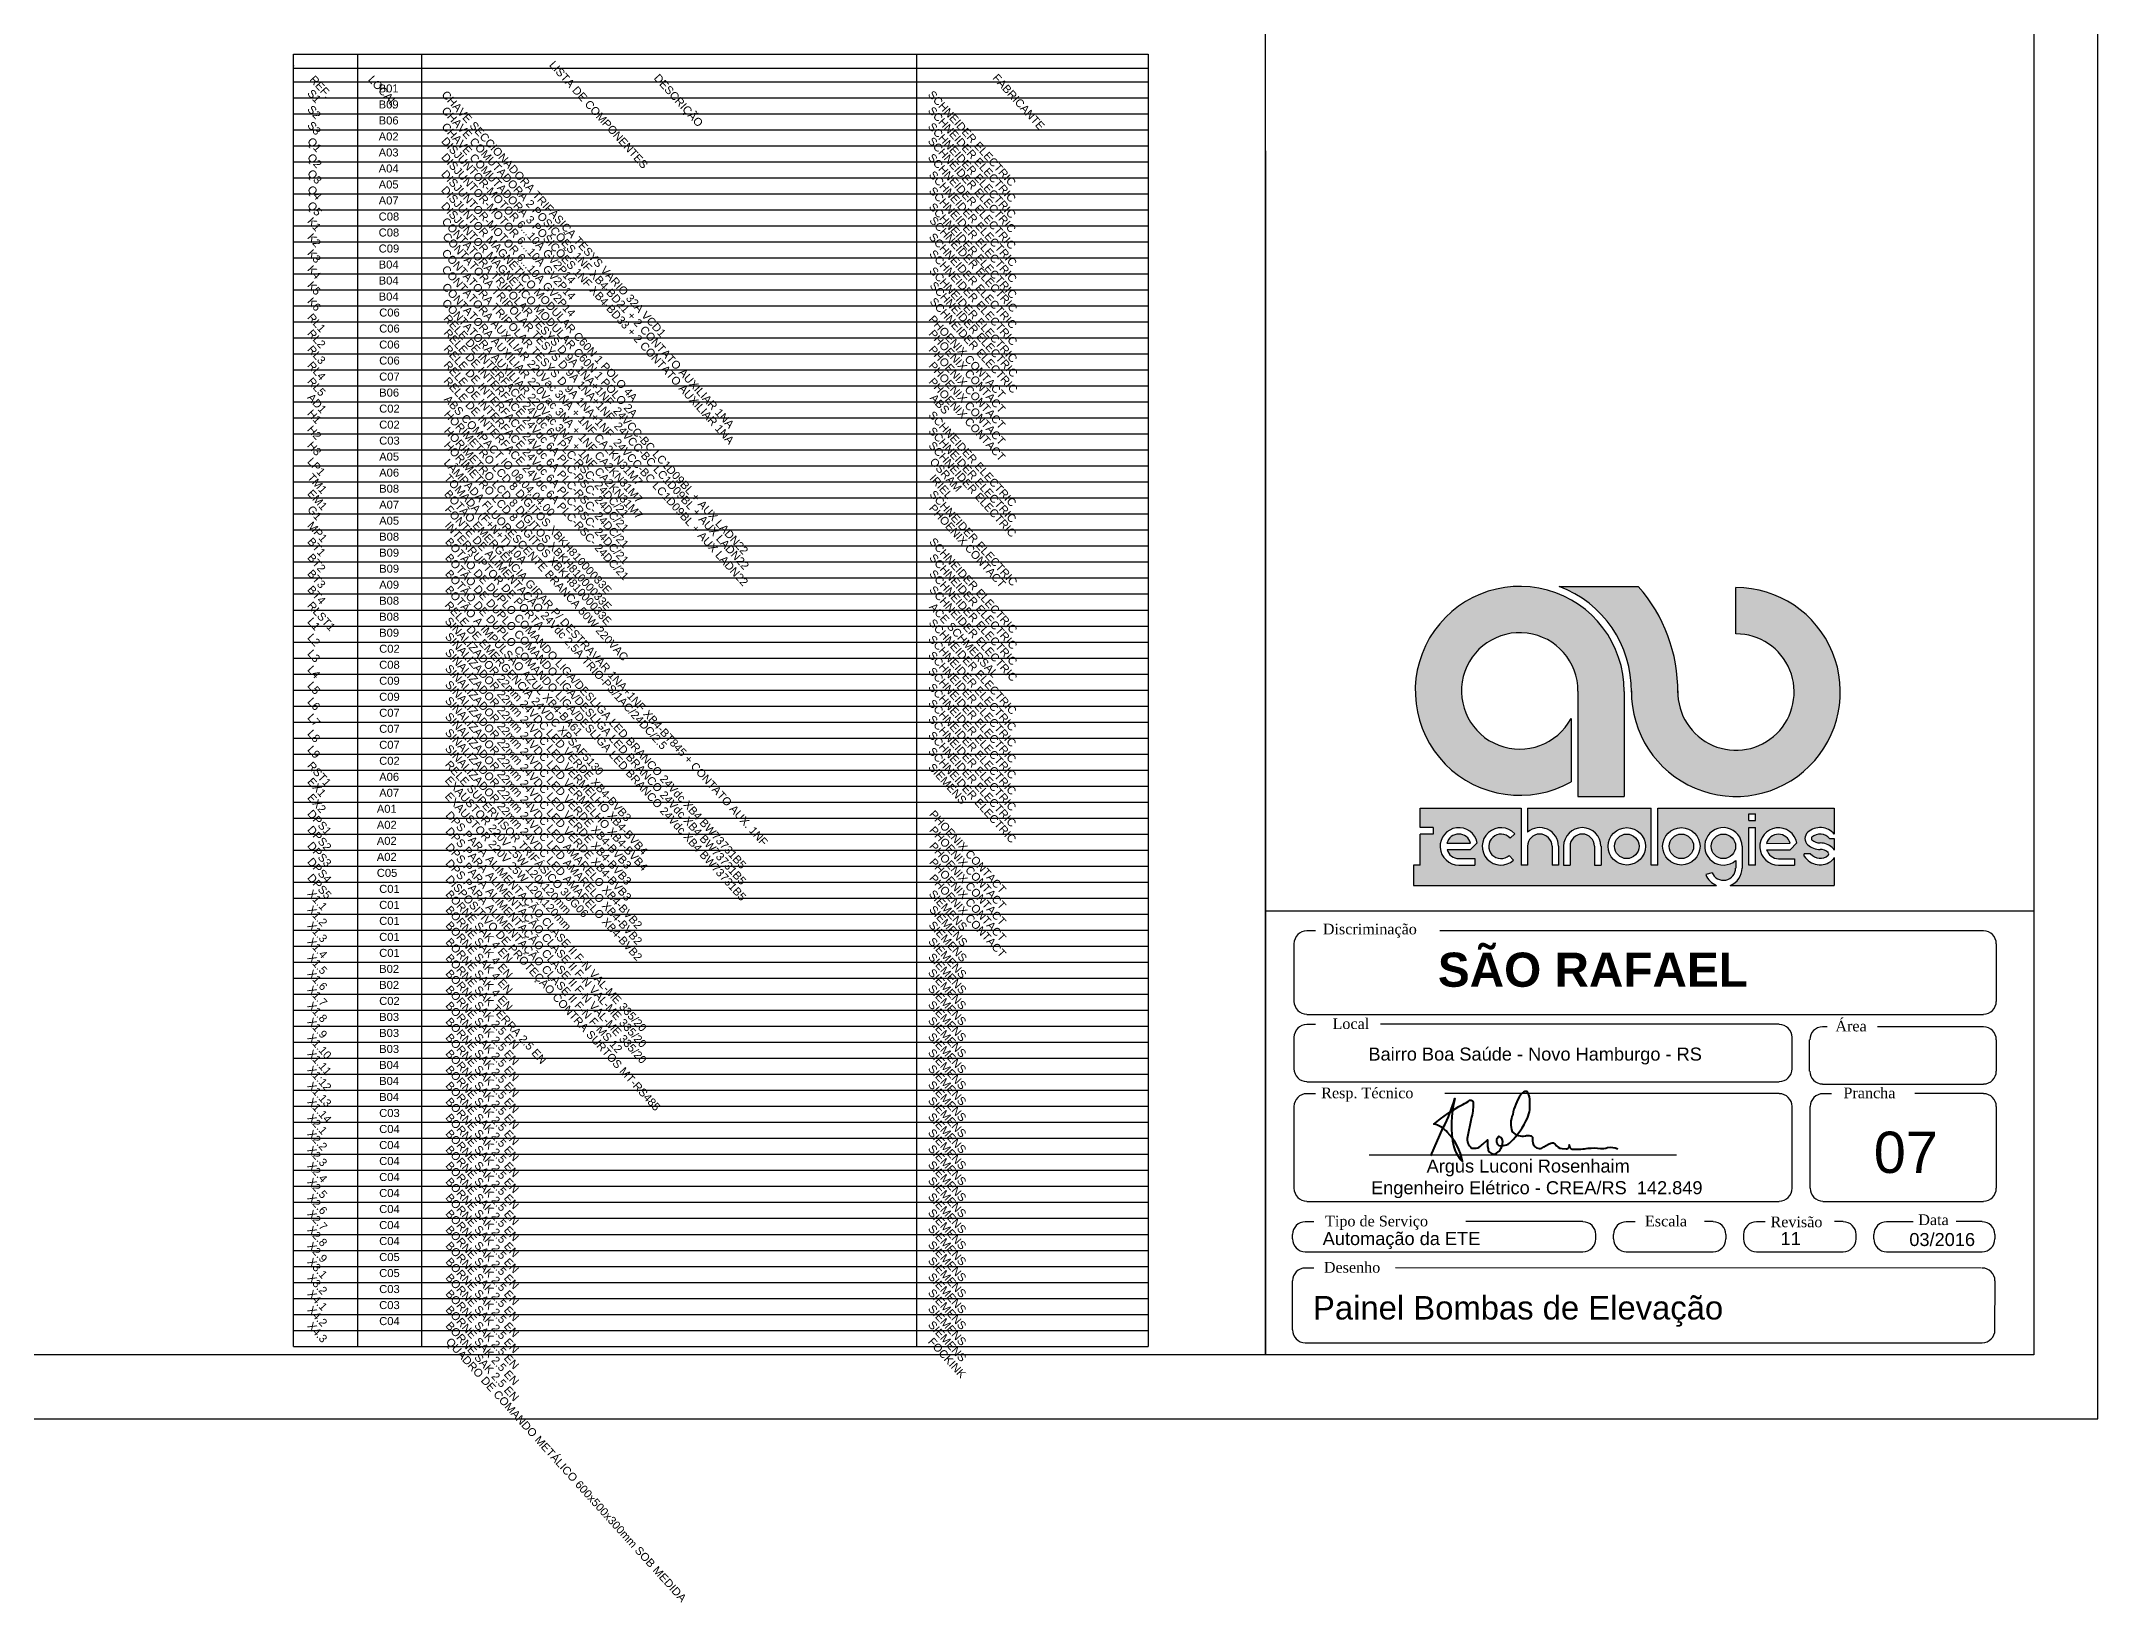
# Model space of a CAD drawing. Header units: millimetres. Extents: x 100 to 940, y 41 to 694.
# Drawn here: x 458.1 to 940, y 56.9 to 422.7 of the extents above; entities that cross this region are included whole.
import ezdxf

# ---------------------------------------------------------------- set-up
doc = ezdxf.new("R2010")
doc.units = ezdxf.units.MM
doc.layers.add('selo', color=7, linetype='Continuous')
doc.styles.add('Notes', font='arial.ttf', dxfattribs={"height": 3})
doc.styles.get("Standard").update_dxf_attribs({"font": 'arial.ttf'})

msp = doc.modelspace()

# ---------------------------------------------------------------- hatches: boundary and pattern name
at = {"layer": 'selo'}
h = msp.add_hatch(color=0, dxfattribs=at)
h.dxf.hatch_style = 1
h.paths.add_polyline_path([(832.33, 294.98), (813.8, 294.98, -0.314958), (830.72, 270.21, 2.411144), (855.21, 294.7), (855.21, 283.86, -2.45129), (841.58, 270.52, 0.182443)])
h.paths.add_polyline_path([(835.35, 243.04), (806.37, 243.04), (806.37, 237.41, -0.642986), (813.63, 234.09), (813.63, 229.71), (812.12, 229.71), (812.12, 234.09, 1), (806.37, 234.09), (806.37, 229.71), (804.86, 229.71), (804.86, 243.04), (781.24, 243.04), (781.24, 238.48), (784.26, 238.48), (784.26, 236.97), (781.23, 236.97), (781.23, 229.71), (779.69, 229.71), (779.69, 224.92), (850.67, 224.92, -0.214084), (848.15, 227.48), (849.6, 227.91, 0.821242), (855.14, 229.01), (855.14, 230.78, -4.60202), (856.65, 234.09), (856.65, 229.01, -0.309238), (853.85, 224.92), (878.25, 224.92), (878.25, 231.45, -0.100697), (877.78, 230.83, -0.45988), (871.2, 231.81), (871.2, 232.32), (872.69, 232.32, 0.427074), (876.81, 232, 0.410877), (876.82, 232.63, 0.186203), (874.92, 233.36, -0.181325), (872.05, 234.44, -0.458616), (872.04, 237.41, -0.41774), (878.25, 236.93), (878.25, 243.04), (836.89, 243.04), (836.89, 229.71), (835.35, 229.71)])
h.paths.add_polyline_path([(834.02, 234.09, -1), (825.25, 234.09, -1)], flags=16)
h.paths.add_polyline_path([(832.51, 234.09, -1), (826.76, 234.09, -1)], flags=0)
h.paths.add_polyline_path([(846.79, 234.09, -1), (838.03, 234.09, -1)], flags=16)
h.paths.add_polyline_path([(845.28, 234.09, -1), (839.54, 234.09, -1)], flags=0)
h.paths.add_polyline_path([(823.59, 234.09), (823.59, 229.71), (822.08, 229.71), (822.08, 234.09, 1), (816.33, 234.09), (816.33, 229.71), (814.82, 229.71), (814.82, 234.09, -1)], flags=16)
h.paths.add_polyline_path([(858.22, 241.69), (859.76, 241.69), (859.76, 240.17), (858.22, 240.17)], flags=16)
h.paths.add_polyline_path([(858.22, 238.48), (859.76, 238.48), (859.76, 229.67), (858.22, 229.67)], flags=16)
h.paths.add_polyline_path([(869.47, 234.88), (867.94, 233.3), (862.39, 233.3, 0.338023), (865.17, 231.18), (868.91, 231.18), (868.91, 229.67), (865.17, 229.67, -2.123663)], flags=16)
h.paths.add_polyline_path([(862.38, 234.78, -0.767778), (867.94, 234.81)], flags=0)
h.paths.add_polyline_path([(803.38, 237.05), (802.27, 236.02, 2.414214), (802.1, 231.96), (803.12, 230.85, -2.414214)], flags=16)
h.paths.add_polyline_path([(794.59, 234.92), (793.05, 233.34), (787.51, 233.34, 0.338023), (790.28, 231.22), (794.03, 231.22), (794.03, 229.71), (790.28, 229.71, -2.123663)], flags=16)
h.paths.add_polyline_path([(793.05, 234.85), (787.5, 234.82, -0.767778)], flags=0)
h.paths.add_polyline_path([(826.76, 234.09, 1), (832.51, 234.09, 1)], flags=0)
h.paths.add_polyline_path([(845.28, 234.09, 1), (839.54, 234.09, 1)], flags=0)
h.paths.add_polyline_path([(849.39, 234.09, 1), (855.14, 234.09, 1)], flags=17)
h.paths.add_polyline_path([(867.94, 234.81, 0.767778), (862.38, 234.78)], flags=0)
h.paths.add_polyline_path([(874.9, 234.87, -0.181325), (877.77, 233.8, -0.101013), (878.25, 233.18), (878.25, 235.92), (877.13, 235.92, 0.427074), (873.01, 236.24, 0.410877), (873, 235.61, 0.186203)], flags=17)
h.paths.add_polyline_path([(793.05, 234.85, 0.767778), (787.5, 234.82)], flags=0)
h = msp.add_hatch(color=0, dxfattribs=at)
h.dxf.hatch_style = 1
h.paths.add_polyline_path([(816.57, 249.21), (816.57, 264.06, -8.182778), (818.19, 270.43), (818.19, 245.77), (829, 245.77), (829, 270.37, 3.718524)])
h = msp.add_hatch(color=0, dxfattribs=at)
h.dxf.hatch_style = 1
h.paths.add_polyline_path([(787.5, 234.82), (793.05, 234.85, 0.767778)])
h.paths.add_polyline_path([(826.76, 234.09, 1), (832.51, 234.09, 1)])
h.paths.add_polyline_path([(839.54, 234.09, 1), (845.28, 234.09, 1)])
h.paths.add_polyline_path([(862.38, 234.78), (867.94, 234.81, 0.767778)])

# ---------------------------------------------------------------- linework, layer by layer
for p, q in [((745, 115), (745, 679)), ((517.24, 116.95), (517.24, 419.67)), ((517.24, 419.67), (717.49, 419.67)), ((532.24, 419.67), (532.24, 116.95)), ((547.24, 419.67), (547.24, 116.95)), ((663.25, 419.67), (663.25, 116.95)), ((717.49, 419.67), (717.49, 116.95)), ((517.24, 416.41), (717.49, 416.41)), ((517.24, 413.2), (717.49, 413.2)), ((517.24, 409.45), (717.49, 409.45)), ((517.24, 405.7), (717.49, 405.7)), ((517.24, 401.95), (717.49, 401.95)), ((517.24, 398.2), (717.49, 398.2)), ((745, 397), (745, 115)), ((517.24, 394.45), (717.49, 394.45)), ((517.24, 390.7), (717.49, 390.7)), ((517.24, 386.95), (717.49, 386.95)), ((517.24, 383.2), (717.49, 383.2)), ((517.24, 379.45), (717.49, 379.45)), ((517.24, 375.7), (717.49, 375.7)), ((517.24, 371.95), (717.49, 371.95)), ((517.24, 368.2), (717.49, 368.2)), ((517.24, 364.45), (717.49, 364.45)), ((517.24, 360.7), (717.49, 360.7)), ((517.24, 356.95), (717.49, 356.95)), ((517.24, 353.2), (717.49, 353.2)), ((517.24, 349.45), (717.49, 349.45)), ((517.24, 345.7), (717.49, 345.7)), ((517.24, 341.95), (717.49, 341.95)), ((517.24, 338.2), (717.49, 338.2)), ((517.24, 334.45), (717.49, 334.45)), ((517.24, 330.7), (717.49, 330.7)), ((517.24, 326.95), (717.49, 326.95)), ((517.24, 323.2), (717.49, 323.2)), ((517.24, 319.45), (717.49, 319.45)), ((517.24, 315.7), (717.49, 315.7)), ((517.24, 311.95), (717.49, 311.95)), ((517.24, 308.2), (717.49, 308.2)), ((517.24, 308.2), (717.49, 308.2)), ((517.24, 304.45), (717.49, 304.45)), ((517.24, 300.7), (717.49, 300.7)), ((517.24, 296.95), (717.49, 296.95)), ((517.24, 293.2), (717.49, 293.2)), ((517.24, 289.45), (717.49, 289.45)), ((517.24, 285.7), (717.49, 285.7)), ((517.24, 281.95), (717.49, 281.95)), ((517.24, 278.2), (717.49, 278.2)), ((517.24, 274.45), (717.49, 274.45)), ((517.24, 270.7), (717.49, 270.7)), ((517.24, 266.95), (717.49, 266.95)), ((517.24, 263.2), (717.49, 263.2)), ((517.24, 259.45), (717.49, 259.45)), ((517.24, 255.7), (717.49, 255.7)), ((517.24, 251.95), (717.49, 251.95)), ((517.24, 248.2), (717.49, 248.2)), ((517.24, 244.45), (717.49, 244.45)), ((517.24, 240.7), (717.49, 240.7)), ((517.24, 236.95), (717.49, 236.95)), ((517.24, 233.2), (717.49, 233.2)), ((517.24, 233.2), (717.49, 233.2)), ((517.24, 229.45), (717.49, 229.45)), ((517.24, 225.7), (717.49, 225.7)), ((517.24, 221.95), (717.49, 221.95)), ((517.24, 218.2), (717.49, 218.2)), ((517.24, 214.45), (717.49, 214.45)), ((517.24, 210.7), (717.49, 210.7)), ((517.24, 206.95), (717.49, 206.95)), ((517.24, 203.2), (717.49, 203.2)), ((517.24, 199.45), (717.49, 199.45)), ((517.24, 195.7), (717.49, 195.7)), ((517.24, 191.95), (717.49, 191.95)), ((517.24, 188.2), (717.49, 188.2)), ((517.24, 184.45), (717.49, 184.45)), ((517.24, 180.7), (717.49, 180.7)), ((517.24, 176.95), (717.49, 176.95)), ((517.24, 173.2), (717.49, 173.2)), ((517.24, 169.45), (717.49, 169.45)), ((517.24, 165.7), (717.49, 165.7)), ((517.24, 161.95), (717.49, 161.95)), ((517.24, 158.2), (717.49, 158.2)), ((517.24, 154.45), (717.49, 154.45)), ((517.24, 150.7), (717.49, 150.7)), ((517.24, 146.95), (717.49, 146.95)), ((517.24, 143.2), (717.49, 143.2)), ((517.24, 139.45), (717.49, 139.45)), ((517.24, 135.7), (717.49, 135.7)), ((517.24, 131.95), (717.49, 131.95)), ((517.24, 128.2), (717.49, 128.2)), ((517.24, 124.45), (717.49, 124.45)), ((517.24, 120.7), (717.49, 120.7)), ((517.24, 116.95), (717.49, 116.95))]:
    msp.add_line(p, q)
for points in [[(100, 100), (940, 100), (940, 693.94), (100, 693.94)], [(150, 679), (925, 679), (925, 115), (150, 115)]]:
    msp.add_lwpolyline(points, close=True)
for p in [(517.24, 416.95), (517.24, 416.95), (524.56, 225.7), (524.56, 225.7)]:
    msp.add_point(p)
at = {"layer": 'selo', "color": 0}
for p, q in [((813.8, 294.98), (832.33, 294.98)), ((855.21, 283.86), (855.21, 294.7)), ((818.19, 270.43), (818.19, 245.77)), ((829, 270.37), (829, 245.77)), ((816.57, 264.06), (816.57, 249.21)), ((818.19, 245.77), (829, 245.77)), ((781.24, 238.48), (781.24, 243.04)), ((781.24, 243.04), (804.86, 243.04)), ((804.86, 243.04), (804.86, 229.71)), ((806.37, 243.04), (806.37, 237.41)), ((806.37, 243.04), (835.35, 243.04)), ((835.35, 229.71), (835.35, 243.04)), ((836.89, 243.04), (878.25, 243.04)), ((836.89, 229.71), (836.89, 243.01)), ((858.22, 240.17), (858.22, 241.69)), ((858.22, 241.69), (859.76, 241.69)), ((859.76, 240.17), (859.76, 241.69)), ((878.25, 243.04), (878.25, 236.93)), ((781.23, 229.71), (781.23, 236.97)), ((784.26, 236.97), (781.23, 236.97)), ((784.26, 238.48), (781.24, 238.48)), ((784.26, 238.48), (784.26, 236.97)), ((802.27, 236.02), (803.38, 237.05)), ((858.22, 240.17), (859.76, 240.17)), ((858.22, 229.67), (858.22, 238.48)), ((858.22, 238.48), (859.76, 238.48)), ((859.76, 229.67), (859.76, 238.48)), ((787.5, 234.82), (793.05, 234.85)), ((787.51, 233.34), (793.05, 233.34)), ((793.05, 233.34), (794.59, 234.92)), ((802.1, 231.96), (803.12, 230.85)), ((806.37, 234.09), (806.37, 229.71)), ((812.12, 234.09), (812.12, 229.71)), ((813.63, 234.09), (813.63, 229.71)), ((814.82, 234.09), (814.82, 229.71)), ((816.33, 234.09), (816.33, 229.71)), ((822.08, 234.09), (822.08, 229.71)), ((823.59, 234.09), (823.59, 229.71)), ((856.65, 234.09), (856.65, 229.01)), ((862.38, 234.78), (867.94, 234.81)), ((862.39, 233.3), (867.94, 233.3)), ((867.94, 233.3), (869.47, 234.88)), ((872.69, 232.32), (871.2, 232.32)), ((871.2, 231.81), (871.2, 232.32)), ((877.13, 235.92), (878.25, 235.92)), ((878.25, 235.92), (878.25, 233.18)), ((878.25, 231.45), (878.25, 224.92)), ((781.23, 229.71), (779.69, 229.71)), ((779.69, 229.71), (779.69, 224.92)), ((790.28, 231.22), (794.03, 231.22)), ((790.28, 229.71), (794.03, 229.71)), ((794.03, 231.22), (794.03, 229.71)), ((806.37, 229.71), (804.86, 229.71)), ((813.63, 229.71), (812.12, 229.71)), ((814.82, 229.71), (816.33, 229.71)), ((822.08, 229.71), (823.59, 229.71)), ((830.17, 229.74), (829.63, 229.71)), ((836.89, 229.71), (835.35, 229.71)), ((849.6, 227.91), (848.15, 227.48)), ((855.14, 230.78), (855.14, 229.01)), ((859.76, 229.67), (858.22, 229.67)), ((865.17, 231.18), (868.91, 231.18)), ((865.17, 229.67), (868.91, 229.67)), ((868.91, 231.18), (868.91, 229.67)), ((779.69, 224.92), (850.67, 224.92)), ((853.85, 224.92), (878.25, 224.92)), ((745, 219), (925, 219)), ((756.69, 214.33), (754.66, 214.33)), ((913.21, 214.33), (785.84, 214.33)), ((751.61, 211.28), (751.61, 197.78)), ((916.26, 197.78), (916.26, 211.28)), ((754.66, 194.73), (913.21, 194.73)), ((751.61, 189.35), (751.61, 181.99)), ((754.66, 192.4), (756.69, 192.4)), ((865.35, 192.4), (771.93, 192.4)), ((868.39, 181.99), (868.39, 189.35)), ((872.46, 181.43), (872.46, 188.79)), ((876.56, 191.84), (875.51, 191.84)), ((913.21, 191.84), (888.36, 191.84)), ((916.26, 181.43), (916.26, 188.79)), ((754.66, 178.94), (865.35, 178.94)), ((875.51, 178.39), (913.21, 178.39)), ((754.66, 176.19), (756.69, 176.19)), ((865.35, 176.19), (787, 176.19)), ((875.6, 176.19), (877.63, 176.19)), ((913.21, 176.19), (897.13, 176.19)), ((751.61, 173.14), (751.61, 153.98)), ((868.39, 153.98), (868.39, 173.14)), ((872.55, 173.14), (872.55, 153.98)), ((916.26, 153.98), (916.26, 173.14)), ((769.31, 161.86), (841.3, 161.86)), ((754.66, 150.93), (865.35, 150.93)), ((875.6, 150.93), (913.21, 150.93)), ((754.31, 146.2), (756.34, 146.2)), ((819.36, 146.2), (791.92, 146.2)), ((829.52, 146.2), (831.56, 146.2)), ((849.85, 146.2), (847.82, 146.2)), ((860.01, 146.2), (862.05, 146.2)), ((880.34, 146.2), (878.31, 146.2)), ((890.51, 146.2), (896.7, 146.2)), ((912.87, 146.2), (906.79, 146.2)), ((751.26, 143.15), (751.26, 142.13)), ((822.41, 142.13), (822.41, 143.15)), ((826.47, 143.15), (826.47, 142.13)), ((852.9, 142.13), (852.9, 143.15)), ((856.97, 143.15), (856.97, 142.13)), ((883.39, 142.13), (883.39, 143.15)), ((887.46, 143.15), (887.46, 142.13)), ((915.92, 142.13), (915.92, 143.15)), ((754.31, 139.08), (819.36, 139.08)), ((754.31, 135.36), (756.34, 135.36)), ((912.72, 135.31), (775.47, 135.36)), ((829.52, 139.08), (849.85, 139.08)), ((860.01, 139.08), (880.34, 139.08)), ((890.51, 139.08), (912.87, 139.08)), ((751.26, 132.31), (751.26, 120.82)), ((915.89, 120.81), (915.94, 132.31)), ((754.31, 117.82), (912.89, 117.82))]:
    msp.add_line(p, q, dxfattribs=at)
msp.add_lwpolyline([(745, 115), (745, 219), (925, 219), (925, 115)], close=True, dxfattribs=at)
at = {"layer": 'selo', "color": 0, "linetype": 'Continuous', "lineweight": 40, "transparency": 33554687}
msp.add_lwpolyline([(783.71, 161.57), (786.63, 168.22, 0.05993), (789.33, 175.04, 0.114734), (789.08, 163.67, 0.105575), (791.11, 160.29, 0.152792), (787.63, 167.08, 0.174248), (784.39, 169.03, -0.042414), (791.18, 173.62, 0.031525), (792.89, 174.61, -0.590951), (793.63, 173.83, -0.072), (793.17, 170.24), (792.28, 166.01, 0.292783), (793.28, 163.42, 0.292783), (795.87, 164.34), (797.01, 165.37, 0.084237), (797.12, 163.21, 0.426622), (798.79, 162.03, 0.240648), (800.53, 164.41, 0.382176), (799.64, 166.16, 0.493606), (799.64, 163.99, 0.220907), (802.42, 164.77, 0.080728), (806.4, 170.45, 0.11357), (806.91, 174.35, 0.101958), (806.48, 176.38, 0.356196), (805.74, 176.66, 0.192525), (804.76, 175.82, 0.098877), (802.91, 171.31, 0.195151), (802.81, 167.22, 0.246302), (805.86, 166.26, -0.124424), (807.06, 166.31, -0.323775), (807.56, 165.76, 0.115641), (807.71, 164.34, 0.432756), (809.7, 163.42, -0.031443), (811.86, 164.54, -0.343208), (812.82, 164.33, 0.248336), (814.47, 163.28), (815.44, 163.24, 0.553873), (816.15, 164.19, 0.474188), (817.24, 163.13, 0.048993), (820.55, 163.35, -0.070964), (823.46, 163.31, 0.086771), (825.09, 163.52, -0.151332), (827.53, 163.24)], format="xyb", dxfattribs=at)
at = {"layer": 'selo', "color": 0}
for centre, radius in [((829.63, 234.09), 4.38), ((829.63, 234.09), 2.87), ((842.41, 234.09), 4.38), ((842.41, 234.09), 2.87), ((852.26, 234.09), 2.87)]:
    msp.add_circle(centre, radius, dxfattribs=at)
for centre, radius, start, end in [((804.54, 270.51), 24.47, 359.68, 299.4716), ((804.56, 270.5), 26.17, 359.3799, 69.3088), ((855.19, 270.24), 24.47, 179.3659, 89.9528), ((804.56, 270.5), 37.02, 359.3542, 41.3911), ((804.55, 270.5), 13.64, 359.6979, 331.8281), ((855.21, 270.23), 13.63, 178.8138, 90), ((790.28, 234.09), 4.38, 10.8601, 270), ((790.28, 234.09), 2.87, 15.2617, 165.3268), ((800.16, 234.08), 4.38, 42.6221, 312.6221), ((800.16, 234.08), 2.87, 42.6221, 312.6221), ((809.24, 234.09), 4.38, 0, 130.9618), ((809.24, 234.09), 2.87, 0, 180), ((819.2, 234.09), 4.38, 0, 180), ((819.2, 234.09), 2.87, 0, 180), ((852.26, 234.09), 4.38, 0, 310.9618), ((865.17, 234.05), 4.38, 10.8601, 270), ((865.17, 234.05), 2.87, 15.2617, 165.3268), ((873.33, 235.92), 1.96, 130.762, 229.3098), ((874.91, 234.1), 4.38, 40.2262, 130.9152), ((873.33, 235.92), 0.45, 127.1355, 232.2591), ((874.91, 234.11), 2.86, 39.285, 131.7894), ((790.28, 234.09), 2.87, 195.2942, 270), ((865.17, 234.05), 2.87, 195.2942, 270), ((874.91, 234.14), 4.38, 212.1283, 310.9152), ((874.91, 237.73), 4.37, 229.0108, 270.0418), ((874.91, 234.13), 2.86, 219.285, 311.7894), ((874.9, 237.7), 2.82, 227.7757, 270.1536), ((874.91, 230.51), 4.37, 49.0108, 90.0418), ((874.92, 230.54), 2.82, 47.7757, 90.1536), ((876.49, 232.32), 0.45, 307.1355, 52.2591), ((876.49, 232.32), 1.96, 26.2375, 49.3098), ((876.49, 232.32), 1.96, 310.762, 333.7625), ((852.26, 229.01), 4.38, 200.3996, 248.7344), ((852.26, 229.01), 2.87, 202.4229, 0), ((852.26, 229.01), 4.38, 291.2656, 0), ((754.66, 211.28), 3, 90, 180), ((913.21, 211.28), 3, 0, 90), ((754.66, 197.78), 3, 180, 270), ((913.21, 197.78), 3, 270, 0), ((754.66, 189.35), 3, 90, 180), ((865.35, 189.35), 3, 0, 90), ((875.51, 188.79), 3, 90, 180), ((913.21, 188.79), 3, 0, 90), ((754.66, 181.99), 3, 180, 270), ((865.35, 181.99), 3, 270, 0), ((875.51, 181.43), 3, 180, 270), ((913.21, 181.43), 3, 270, 0), ((754.66, 173.14), 3, 90, 180), ((865.35, 173.14), 3, 0, 90), ((875.6, 173.14), 3, 90, 180), ((913.21, 173.14), 3, 0, 90), ((754.66, 153.98), 3, 180, 270), ((865.35, 153.98), 3, 270, 0), ((875.6, 153.98), 3, 180, 270), ((913.21, 153.98), 3, 270, 0), ((754.31, 143.15), 3, 90, 180), ((819.36, 143.15), 3, 0, 90), ((829.52, 143.15), 3, 90, 180), ((849.85, 143.15), 3, 0, 90), ((860.01, 143.15), 3, 90, 180), ((880.34, 143.15), 3, 0, 90), ((890.51, 143.15), 3, 90, 180), ((912.87, 143.15), 3, 0, 90), ((754.31, 142.13), 3, 180, 270), ((819.36, 142.13), 3, 270, 0), ((829.52, 142.13), 3, 180, 270), ((849.85, 142.13), 3, 270, 0), ((860.01, 142.13), 3, 180, 270), ((880.34, 142.13), 3, 270, 0), ((890.51, 142.13), 3, 180, 270), ((912.87, 142.13), 3, 270, 0), ((754.31, 132.31), 3, 90, 180), ((912.89, 132.31), 3, 0, 90), ((754.31, 120.82), 3, 180, 270), ((912.89, 120.82), 3, 270, 0)]:
    msp.add_arc(centre, radius, start, end, dxfattribs=at)

# ---------------------------------------------------------------- texts
at = {"style": 'Notes'}
for s, p in [('REF.', (520.9, 413.61)), ('LOCAL.', (534.61, 413.61)), ('LISTA DE COMPONENTES', (577.03, 417.03)), ('DESCRIÇÃO', (601.55, 413.96)), ('FABRICANTE', (680.91, 413.98)), ('S1', (520.34, 410.38)), ('CHAVE SECCIONADORA TRIFÁSICA TESYS VARIO 32A VCD1', (551.81, 410.06)), ('SCHNEIDER ELECTRIC', (665.75, 410.08)), ('S2', (520.34, 406.63)), ('CHAVE COMUTADORA 2 POSIÇÕES 1NF XB4-BD21 + 2 CONTATO AUXILIAR 1NA', (551.81, 406.31)), ('SCHNEIDER ELECTRIC', (665.75, 406.33)), ('S3', (520.34, 402.88)), ('Q1', (520.34, 399.13)), ('DISJUNTOR-MOTOR 6...10A GV2P14', (551.74, 399.18)), ('CHAVE COMUTADORA 3 POSIÇÕES 1NF XB4-BD33 + 2 CONTATO AUXILIAR 1NA', (551.81, 402.56)), ('SCHNEIDER ELECTRIC', (665.75, 402.58)), ('SCHNEIDER ELECTRIC', (665.75, 399.19)), ('Q2', (520.34, 395.38)), ('DISJUNTOR-MOTOR 6...10A GV2P14', (551.74, 395.43)), ('SCHNEIDER ELECTRIC', (665.75, 395.33)), ('Q3', (520.34, 391.63)), ('DISJUNTOR-MOTOR 6...10A GV2P14', (551.71, 391.47)), ('SCHNEIDER ELECTRIC', (665.98, 391.27)), ('Q4', (520.34, 387.88)), ('DISJUNTOR MAGNÉTICO MODULAR C60N 1 POLO 4A', (551.71, 387.72)), ('SCHNEIDER ELECTRIC', (665.98, 387.52)), ('K1', (520.34, 380.38)), ('Q5', (520.34, 384.13)), ('DISJUNTOR MAGNÉTICO MODULAR C60N 1 POLO 2A', (551.71, 383.97)), ('CONTATORA TRIPOLAR TESYS D 9A 1NA+1NF  24VCC\xadBC LC1D09BL + AUX LADN22', (551.84, 380.37)), ('SCHNEIDER ELECTRIC', (665.98, 383.77)), ('SCHNEIDER ELECTRIC', (666.1, 380.58)), ('K2', (520.34, 376.63)), ('CONTATORA TRIPOLAR TESYS D 9A 1NA+1NF  24VCC\xadBC LC1D09BL + AUX LADN22', (552.03, 376.82)), ('SCHNEIDER ELECTRIC', (665.99, 376.72)), ('K3', (520.34, 372.88)), ('CONTATORA TRIPOLAR TESYS D 9A 1NA+1NF  24VCC\xadBC LC1D09BL + AUX LADN22', (551.83, 372.99)), ('SCHNEIDER ELECTRIC', (666.07, 372.77)), ('K4', (520.34, 369.13)), ('K5', (520.34, 365.38)), ('CONTATORA AUXILIAR 220Vac 3NA + 1NF CA2KN31M7', (551.83, 369.15)), ('SCHNEIDER ELECTRIC', (666.07, 368.78)), ('SCHNEIDER ELECTRIC', (666.18, 365.35)), ('K6', (520.34, 361.63)), ('CONTATORA AUXILIAR 220Vac 3NA + 1NF CA2KN31M7', (551.91, 365.03)), ('CONTATORA AUXILIAR 220Vac 3NA + 1NF CA2KN31M7', (551.91, 361.28)), ('SCHNEIDER ELECTRIC', (666.18, 361.6)), ('RL1', (520.35, 357.88)), ('RELE DE INTERFACE 24Vdc 6A PLC-RSC- 24DC/21', (552.29, 357.61)), ('PHOENIX CONTACT', (665.93, 357.43)), ('RL2', (520.35, 354.13)), ('RELE DE INTERFACE 24Vdc 6A PLC-RSC- 24DC/21', (552.29, 354.23)), ('PHOENIX CONTACT', (665.93, 354.05)), ('RL3', (520.35, 350.38)), ('RL4', (520.35, 346.63)), ('RELE DE INTERFACE 24Vdc 6A PLC-RSC- 24DC/21', (552.29, 350.48)), ('RELE DE INTERFACE 24Vdc 6A PLC-RSC- 24DC/21', (552.29, 346.73)), ('PHOENIX CONTACT', (665.93, 350.3)), ('PHOENIX CONTACT', (665.93, 346.55)), ('RL5', (520.35, 342.88)), ('RELE DE INTERFACE 24Vdc 6A PLC-RSC- 24DC/21', (552.29, 342.98)), ('PHOENIX CONTACT', (665.93, 342.8)), ('AD1', (520.34, 339.13)), ('ABS COMPACT IO 08.04.04.00', (552.38, 338.7)), ('ABS', (666.22, 339.02)), ('H1', (520.34, 335.38)), ('H2', (520.34, 331.63)), ('HORÍMETRO LCD 8 DÍGITOS XBKH81000033E ', (552.38, 335.15)), ('SCHNEIDER ELECTRIC', (665.88, 335.01)), ('H3', (520.34, 327.88)), ('HORÍMETRO LCD 8 DÍGITOS XBKH81000033E ', (552.38, 331.28)), ('HORÍMETRO LCD 8 DÍGITOS XBKH81000033E ', (552.38, 327.9)), ('SCHNEIDER ELECTRIC', (665.88, 331.26)), ('SCHNEIDER ELECTRIC', (665.88, 327.88)), ('LP1', (520.35, 324.13)), ('LÂMPADA FLUORESCENTE BRANCA 50W 220VAC', (552.35, 323.83)), ('OSRAM', (666.16, 324.06)), ('TM1', (520.35, 320.38)), ('TOMADA (F+N+T) 10A', (552.42, 320.23)), ('IRIEL', (666.12, 320.14)), ('EM1', (520.35, 316.63)), ('G1', (520.35, 312.88)), ('BOTÃO EMERGÊNCIA GIRAR P/ DESTRAVAR 1NA+1NF XB4-BT845 + CONTATO AUX. 1NF', (552.42, 316.52)), ('FONTE DE ALIMENTAÇÃO 24Vdc 2,5A TRIO-PS/1AC/24DC/2.5', (552.57, 312.89)), ('PHOENIX CONTACT', (666, 313.16)), ('SCHNEIDER ELECTRIC', (666.12, 316.44)), ('MP1', (520.35, 309.13)), ('INTERRUPTOR DE PORTA', (552.57, 309.14)), ('BT1', (520.35, 305.38)), ('BOTÃO DE DUPLO COMANDO LIGA/DESLIGA LED BRANCO 24Vdc XB4 BW73731B5', (552.64, 305.34)), ('SCHNEIDER ELECTRIC', (666.07, 305.34)), ('BT2', (520.35, 301.63)), ('BT3', (520.35, 297.88)), ('BOTÃO DE DUPLO COMANDO LIGA/DESLIGA LED BRANCO 24Vdc XB4 BW73731B5', (552.64, 301.59)), ('BOTÃO DE DUPLO COMANDO LIGA/DESLIGA LED BRANCO 24Vdc XB4 BW73731B5', (552.64, 297.84)), ('SCHNEIDER ELECTRIC', (666.07, 301.59)), ('SCHNEIDER ELECTRIC', (666.07, 297.84)), ('BT4', (520.35, 294.13)), ('BOTÃO A IMPULSÃO AZUL XB4-BA61', (552.64, 294.09)), ('SCHNEIDER ELECTRIC', (666.07, 294.09)), ('RLST1', (520.35, 290.38)), ('RELE DE EMERGENCIA 24VDC XPSAF5130', (552.54, 290.45)), ('ACE SCHMERSAL', (666.08, 290.06)), ('L1', (520.35, 286.63)), ('SINALIZADOR 22mm 24VDC LED VERDE XB4-BVB3', (552.56, 286.74)), ('SCHNEIDER ELECTRIC', (665.95, 286.34)), ('L2', (520.35, 282.88)), ('L3', (520.35, 279.13)), ('SINALIZADOR 22mm 24VDC LED VERMELHO XB4-BVB4', (552.62, 283.13)), ('SINALIZADOR 22mm 24VDC LED VERMELHO XB4-BVB4', (552.62, 279.38)), ('SCHNEIDER ELECTRIC', (665.84, 282.49)), ('SCHNEIDER ELECTRIC', (665.84, 278.74)), ('L4', (520.35, 275.38)), ('SINALIZADOR 22mm 24VDC LED VERDE XB4-BVB3', (552.62, 275.63)), ('SCHNEIDER ELECTRIC', (665.84, 274.99)), ('L5', (520.35, 271.63)), ('SINALIZADOR 22mm 24VDC LED VERDE XB4-BVB3', (552.62, 271.88)), ('SCHNEIDER ELECTRIC', (665.84, 271.24)), ('L6', (520.35, 267.88)), ('L7', (520.35, 264.13)), ('SINALIZADOR 22mm 24VDC LED VERDE XB4-BVB3', (552.62, 268.13)), ('SINALIZADOR 22mm 24VDC LED AMARELO XB4-BVB2', (552.62, 264.38)), ('SCHNEIDER ELECTRIC', (665.84, 267.49)), ('L8', (520.35, 260.38)), ('SINALIZADOR 22mm 24VDC LED AMARELO XB4-BVB2', (552.62, 260.63)), ('SCHNEIDER ELECTRIC', (665.84, 263.74)), ('SCHNEIDER ELECTRIC', (665.84, 259.99)), ('L9', (520.35, 256.63)), ('SINALIZADOR 22mm 24VDC LED AMARELO XB4-BVB2', (552.62, 256.88)), ('SCHNEIDER ELECTRIC', (665.84, 256.24)), ('RST1', (520.35, 252.88)), ('EXAUSTOR 220V 25W 120x120mm', (552.59, 249.48)), ('RELE SUPERVISOR TRIFÁSICO 3UG06', (552.62, 253.13)), ('SIEMENS', (665.84, 252.49)), ('EX1', (520.35, 249.13)), ('EX2', (520.35, 245.38)), ('EXAUSTOR 220V 25W 120x120mm', (552.59, 245.73)), ('DPS1', (520.35, 241.63)), ('DPS PARA ALIMENTAÇÃO CLASE II F-N VAL-ME 335/20', (552.75, 241.29)), ('PHOENIX CONTACT', (666.09, 241.5)), ('DPS2', (520.35, 237.88)), ('DPS PARA ALIMENTAÇÃO CLASE II F-N VAL-ME 335/20', (552.75, 237.54)), ('PHOENIX CONTACT', (666.09, 237.75)), ('DPS3', (520.35, 234.13)), ('DPS4', (520.35, 230.38)), ('DPS PARA ALIMENTAÇÃO CLASE II F-N VAL-ME 335/20', (552.75, 233.79)), ('PHOENIX CONTACT', (666.09, 234)), ('PHOENIX CONTACT', (666.09, 230.25)), ('DPS5', (520.35, 226.63)), ('DPS PARA ALIMENTAÇÃO CLASE II F-N F-MS 12', (552.75, 230.04)), ('DISPOSITIVO DE PROTEÇÃO CONTRA SURTOS MT-RS485', (552.75, 226.29)), ('PHOENIX CONTACT', (666.09, 226.5)), ('X1.1', (520.35, 222.88)), ('BORNE SAK 4 EN', (552.73, 222.78)), ('SIEMENS', (665.97, 222.84)), ('X1.2', (520.35, 219.13)), ('BORNE SAK 4 EN', (552.73, 219.12)), ('SIEMENS', (666.04, 219.18)), ('X1.3', (520.35, 215.38)), ('X1.4', (520.35, 211.63)), ('BORNE SAK 4 EN', (552.73, 215.48)), ('BORNE SAK 4 EN', (552.73, 211.57)), ('SIEMENS', (665.84, 211.69)), ('SIEMENS', (665.93, 215.54)), ('X1.5', (520.35, 207.88)), ('BORNE SAK TERRA 2.5 EN ', (552.73, 207.83)), ('SIEMENS', (665.81, 208.04)), ('X1.6', (520.35, 204.13)), ('BORNE SAK 2.5 EN', (552.73, 204.2)), ('SIEMENS', (665.78, 204.4)), ('X1.7', (520.35, 200.38)), ('X1.8', (520.35, 196.63)), ('BORNE SAK 2.5 EN', (552.73, 200.45)), ('BORNE SAK 2.5 EN', (552.73, 196.7)), ('SIEMENS', (665.78, 200.65)), ('SIEMENS', (665.78, 196.9)), ('X1.9', (520.35, 192.88)), ('BORNE SAK 2.5 EN', (552.73, 192.95)), ('SIEMENS', (665.78, 193.15)), ('X1.10', (520.35, 189.13)), ('BORNE SAK 2.5 EN', (552.73, 189.2)), ('SIEMENS', (665.78, 189.4)), ('X1.11', (520.35, 185.38)), ('BORNE SAK 2.5 EN', (552.73, 185.45)), ('SIEMENS', (665.78, 185.65)), ('X1:12', (520.35, 181.63)), ('X1.13', (520.35, 177.88)), ('BORNE SAK 2.5 EN', (552.73, 181.7)), ('BORNE SAK 2.5 EN', (552.73, 177.95)), ('SIEMENS', (665.78, 181.9)), ('SIEMENS', (665.78, 178.15)), ('X1.14', (520.35, 174.13)), ('BORNE SAK 2.5 EN', (552.73, 174.2)), ('SIEMENS', (665.78, 174.4)), ('X2.1', (520.35, 170.38)), ('BORNE SAK 2.5 EN', (552.73, 170.45)), ('SIEMENS', (665.78, 170.65)), ('X2.2', (520.35, 166.63)), ('X2.3', (520.35, 162.88)), ('BORNE SAK 2.5 EN', (552.73, 166.7)), ('BORNE SAK 2.5 EN', (552.73, 162.95)), ('SIEMENS', (665.78, 166.9)), ('SIEMENS', (665.78, 163.15)), ('X2.4', (520.35, 159.13)), ('BORNE SAK 2.5 EN', (552.73, 159.2)), ('SIEMENS', (665.78, 159.4)), ('X2.5', (520.35, 155.38)), ('BORNE SAK 2.5 EN', (552.73, 155.45)), ('SIEMENS', (665.78, 155.65)), ('X2.6', (520.35, 151.63)), ('BORNE SAK 2.5 EN', (552.73, 151.7)), ('SIEMENS', (665.78, 151.9)), ('X2.7', (520.35, 147.88)), ('X2.8', (520.35, 144.13)), ('BORNE SAK 2.5 EN', (552.73, 147.95)), ('BORNE SAK 2.5 EN', (552.73, 144.2)), ('SIEMENS', (665.78, 148.15)), ('SIEMENS', (665.78, 144.4)), ('X2.9', (520.35, 140.38)), ('BORNE SAK 2.5 EN', (552.73, 140.45)), ('SIEMENS', (665.78, 140.65)), ('X3.1', (520.35, 136.63)), ('BORNE SAK 2.5 EN', (552.73, 136.7)), ('SIEMENS', (665.78, 136.9)), ('X3.2', (520.35, 132.88)), ('X4.1', (520.35, 129.13)), ('BORNE SAK 2.5 EN', (552.73, 132.95)), ('BORNE SAK 2.5 EN', (552.73, 129.2)), ('SIEMENS', (665.78, 133.15)), ('SIEMENS', (665.78, 129.4)), ('X4.2', (520.35, 125.38)), ('BORNE SAK 2.5 EN', (552.73, 125.45)), ('SIEMENS', (665.78, 125.65)), ('X4.3', (520.35, 121.63)), ('BORNE SAK 2.5 EN', (552.73, 121.7)), ('SIEMENS', (665.78, 121.9)), ('QUADRO DE COMANDO METÁLICO 600x500x300mm SOB MEDIDA', (552.81, 117.93)), ('FOCKINK', (665.78, 117.95))]:
    msp.add_text(s, height=1.875, rotation=312.1646, dxfattribs=at).set_placement(p)
for s, p in [('B01', (537.21, 410.69)), ('B09', (537.21, 406.94)), ('B06', (537.21, 403.19)), ('A02', (537.21, 399.44)), ('A03', (537.21, 395.69)), ('A04', (537.21, 391.94)), ('A05', (537.21, 388.19)), ('A07', (537.21, 384.44)), ('C08', (537.21, 380.69)), ('C08', (537.21, 376.94)), ('C09', (537.21, 373.19)), ('B04', (537.21, 369.44)), ('B04', (537.21, 365.69)), ('B04', (537.21, 361.94)), ('C06', (537.33, 358.19)), ('C06', (537.33, 354.44)), ('C06', (537.33, 350.69)), ('C06', (537.33, 346.94)), ('C07', (537.33, 343.19)), ('C02', (537.33, 335.69)), ('B06', (537.33, 339.44)), ('C02', (537.33, 331.94)), ('C03', (537.33, 328.19)), ('A05', (537.33, 324.44)), ('A06', (537.33, 320.69)), ('B08', (537.33, 316.94)), ('A07', (537.33, 313.19)), ('A05', (537.33, 309.44)), ('B08', (537.33, 305.69)), ('B09', (537.33, 301.94)), ('B09', (537.33, 298.19)), ('A09', (537.33, 294.44)), ('B08', (537.33, 290.69)), ('B08', (537.33, 286.94)), ('B09', (537.33, 283.19)), ('C02', (537.33, 279.44)), ('C08', (537.33, 275.69)), ('C09', (537.33, 271.94)), ('C09', (537.33, 268.19)), ('C07', (537.33, 264.44)), ('C07', (537.33, 260.69)), ('C07', (537.33, 256.94)), ('A06', (537.33, 249.44)), ('C02', (537.33, 253.19)), ('A07', (537.33, 245.69)), ('A01', (536.77, 241.94)), ('A02', (536.77, 238.19)), ('A02', (536.77, 234.44)), ('A02', (536.77, 230.69)), ('C05', (536.77, 226.94)), ('C01', (537.33, 223.19)), ('C01', (537.33, 219.44)), ('C01', (537.33, 215.69)), ('C01', (537.33, 211.94)), ('C01', (537.33, 208.19)), ('B02', (537.33, 204.44)), ('B02', (537.33, 200.69)), ('C02', (537.33, 196.94)), ('B03', (537.33, 193.19)), ('B03', (537.33, 189.44)), ('B03', (537.33, 185.69)), ('B04', (537.33, 181.94)), ('B04', (537.33, 178.19)), ('B04', (537.33, 174.44)), ('C03', (537.33, 170.69)), ('C04', (537.33, 166.94)), ('C04', (537.33, 163.19)), ('C04', (537.33, 159.44)), ('C04', (537.33, 155.69)), ('C04', (537.33, 151.94)), ('C04', (537.33, 148.19)), ('C04', (537.33, 144.44)), ('C04', (537.33, 140.69)), ('C05', (537.33, 136.94)), ('C05', (537.33, 133.19)), ('C03', (537.33, 129.44)), ('C03', (537.33, 125.69)), ('C04', (537.33, 121.94))]:
    msp.add_text(s, height=1.875, dxfattribs=at).set_placement(p)
at = {"layer": 'selo', "color": 0, "attachment_point": 1}
for s, insert, char_height, width in [('\\FTIMES.TTF;Discriminação', (758.42, 215.97), 2.5, 101.64), ('\\FTIMES.TTF;Local', (760.69, 193.8), 2.5, 81.312), ('\\FTIMES.TTF;Área', (878.5, 193.24), 2.5, 81.312), ('\\FTIMES.TTF;Resp. Técnico', (758.04, 177.58), 2.5, 101.64), ('\\FTIMES.TTF;Prancha', (880.4, 177.58), 2.5, 101.64), ('07', (887.5, 167.25), 9.667, 225.5527), ('\\FTIMES.TTF;Tipo de Serviço', (758.94, 147.56), 2.5, 101.64), ('\\FTIMES.TTF;Escala', (833.89, 147.56), 2.5, 40.656), ('{\\Ftimes.ttf|c0;Revisão}', (863.3, 147.37), 2.5, 101.64), ('\\FTIMES.TTF;Data', (897.92, 147.87), 2.5, 40.656), ('Automação da ETE', (758.38, 143.74), 3.0492, 71.148), ('11', (865.66, 143.74), 3.049, 71.148), ('03/2016', (895.83, 143.51), 3.049, 71.148), ('{\\Ftimes.ttf|c0;Desenho}', (758.66, 136.72), 2.5, 101.64), ('Painel Bombas de Elevação', (756.12, 128.75), 5.5, 331.5847)]:
    msp.add_mtext(s, dxfattribs=dict(at, insert=insert, char_height=char_height, width=width))
for s, insert, char_height in [('{\\fArial|b1|i0|c0|p34;SÃO RAFAEL}', (785.37, 209.19), 8), ('Bairro Boa Saúde - Novo Hamburgo - RS', (769.1, 186.95), 3.0492), ('           Argus Luconi Rosenhaim\\PEngenheiro Elétrico - CREA/RS  142.849', (769.72, 160.73), 3.0492)]:
    msp.add_mtext(s, dxfattribs=dict(at, insert=insert, char_height=char_height))

doc.saveas('drawing.dxf')
